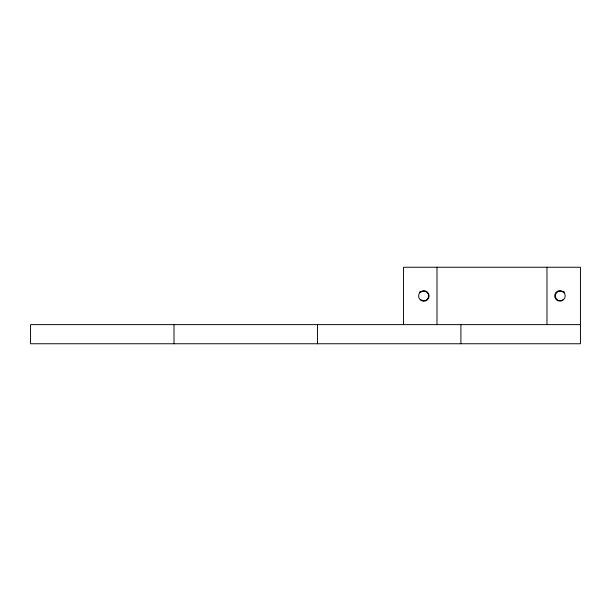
<?xml version="1.0" encoding="UTF-8"?>
<svg xmlns="http://www.w3.org/2000/svg" width="611" height="611" viewBox="0 0 611 611"><rect width="100%" height="100%" fill="white"/><g stroke="black" fill="none" stroke-linecap="round" stroke-linejoin="round"><path stroke-width="0.92" d="M562.93 299.764L562.517 300.077A4.781 4.781 0 0 1 555.346 295.938A4.781 4.781 0 0 1 562.517 291.798L564.701 292.111M419.276 292.111L421.46 291.798A4.781 4.781 0 0 1 428.632 295.938A4.781 4.781 0 0 1 421.46 300.077L421.048 299.764M580.45 324.624L30.55 324.624L30.55 343.756L580.45 343.756L580.45 267.244L403.527 267.244L403.527 324.624M546.975 267.244L546.975 324.624M460.908 324.624L460.908 343.756M436.995 267.244L436.995 324.624M317.453 324.624L317.453 343.756M174.005 324.624L174.005 343.756M557.301 300.436A5.262 5.262 0 0 0 565.19 295.877A5.262 5.262 0 0 0 557.301 291.325A5.262 5.262 0 0 0 557.301 300.436M421.208 300.536A5.262 5.262 0 0 0 429.098 295.976A5.262 5.262 0 0 0 421.208 291.424A5.262 5.262 0 0 0 421.208 300.536"/></g></svg>
